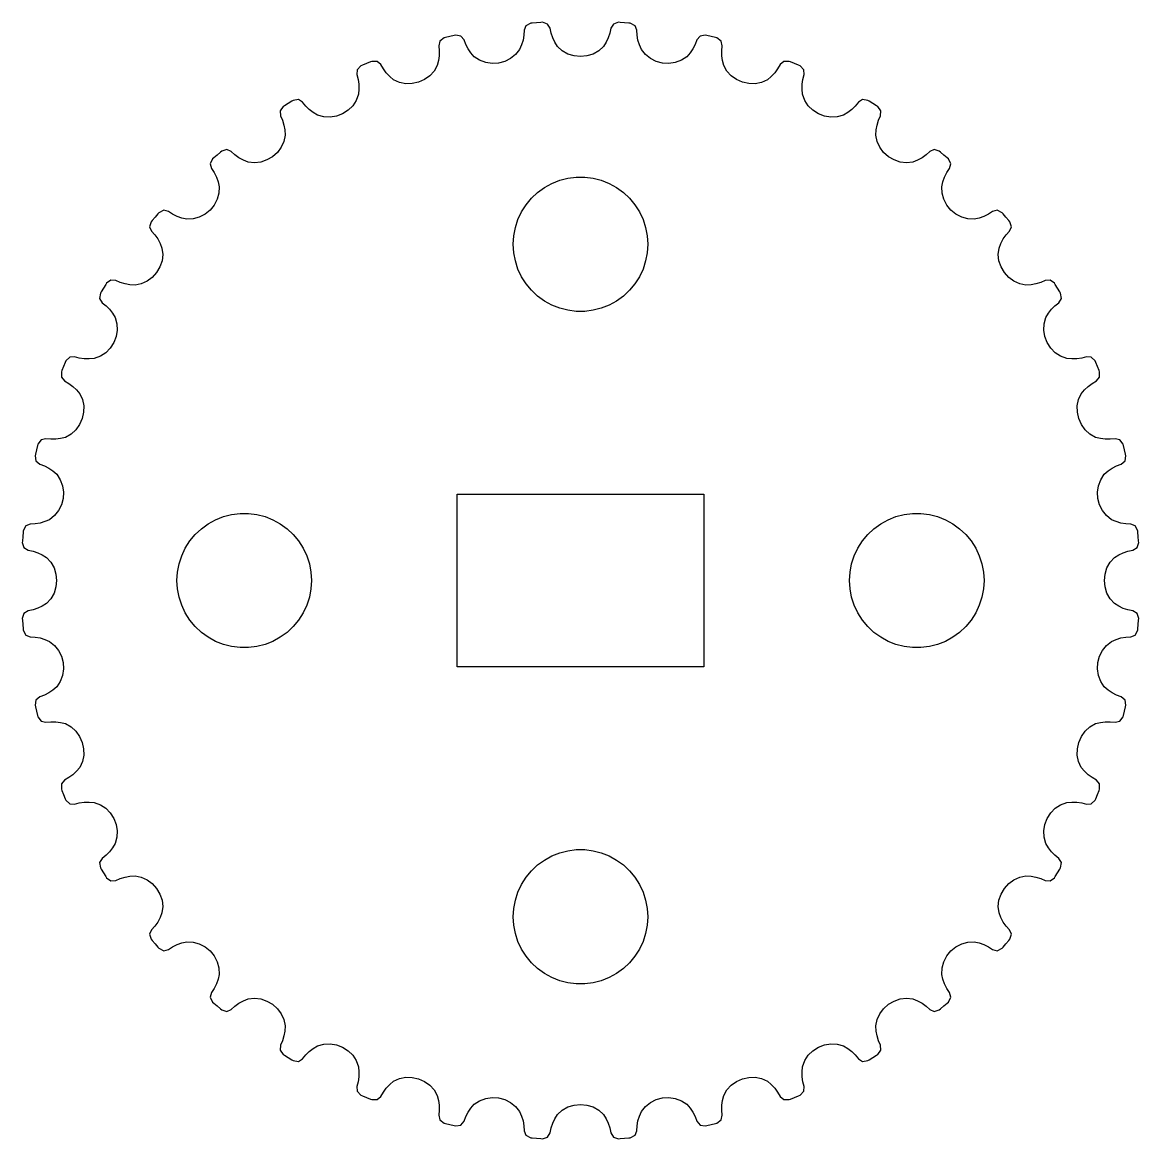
# Model space of a CAD drawing. Header units: metres. Extents: x -12 to 12, y 98 to 232.
# Drawn here: x -12.45 to 12.45, y 97.55 to 122.45 of the extents above; entities that cross this region are included whole.
import ezdxf

# ---------------------------------------------------------------- set-up
doc = ezdxf.new("R2010")
doc.units = ezdxf.units.M

msp = doc.modelspace()

# ---------------------------------------------------------------- linework, layer by layer
for p, q in [((-1.25708, 122.274), (-1.26227, 122.163)), ((-1.21602, 122.375), (-1.25708, 122.274)), ((-1.11101, 122.429), (-1.21602, 122.375)), ((-1.07671, 122.432), (-1.11101, 122.429)), ((-0.979034, 122.44), (-1.07671, 122.432)), ((-0.881302, 122.447), (-0.979034, 122.44)), ((-0.846939, 122.45), (-0.881302, 122.447)), ((-0.734589, 122.412), (-0.846939, 122.45)), ((-0.678375, 122.319), (-0.734589, 122.412)), ((-0.655991, 122.211), (-0.678375, 122.319)), ((0.678375, 122.319), (0.656052, 122.211)), ((0.734741, 122.412), (0.678375, 122.319)), ((0.846939, 122.45), (0.734741, 122.412)), ((0.881302, 122.447), (0.846939, 122.45)), ((0.979034, 122.44), (0.881302, 122.447)), ((1.07671, 122.432), (0.979034, 122.44)), ((1.11101, 122.429), (1.07671, 122.432)), ((1.21616, 122.374), (1.11101, 122.429)), ((1.25708, 122.274), (1.21616, 122.374)), ((1.26231, 122.163), (1.25708, 122.274)), ((-3.13686, 122.032), (-3.16162, 121.926)), ((-3.04161, 122.102), (-3.13686, 122.032)), ((-3.00822, 122.11), (-3.04161, 122.102)), ((-2.91301, 122.134), (-3.00822, 122.11)), ((-2.81763, 122.156), (-2.91301, 122.134)), ((-2.78404, 122.164), (-2.81763, 122.156)), ((-2.66728, 122.145), (-2.78404, 122.164)), ((-2.59717, 122.061), (-2.66728, 122.145)), ((-2.55817, 121.958), (-2.59717, 122.061)), ((-1.28096, 122.055), (-1.31281, 121.948)), ((-1.26227, 122.163), (-1.28096, 122.055)), ((-0.620392, 122.107), (-0.655991, 122.211)), ((-0.572189, 122.006), (-0.620392, 122.107)), ((0.620544, 122.107), (0.572357, 122.006)), ((0.656052, 122.211), (0.620544, 122.107)), ((1.28111, 122.055), (1.26231, 122.163)), ((1.31297, 121.948), (1.28111, 122.055)), ((2.59717, 122.061), (2.55823, 121.958)), ((2.66742, 122.145), (2.59717, 122.061)), ((2.78404, 122.164), (2.66742, 122.145)), ((2.81763, 122.156), (2.78404, 122.164)), ((2.91301, 122.134), (2.81763, 122.156)), ((3.00822, 122.11), (2.91301, 122.134)), ((3.04161, 122.102), (3.00822, 122.11)), ((3.13699, 122.032), (3.04161, 122.102)), ((3.16162, 121.926), (3.13699, 122.032)), ((-3.16162, 121.926), (-3.14952, 121.816)), ((-3.14952, 121.816), (-3.15094, 121.706)), ((-2.50664, 121.86), (-2.55817, 121.958)), ((-2.44327, 121.769), (-2.50664, 121.86)), ((-2.3688, 121.683), (-2.44327, 121.769)), ((-1.35741, 121.843), (-1.44673, 121.731)), ((-1.31281, 121.948), (-1.35741, 121.843)), ((-0.511993, 121.91), (-0.572189, 122.006)), ((-0.406158, 121.813), (-0.511993, 121.91)), ((-0.281647, 121.742), (-0.406158, 121.813)), ((0.406158, 121.813), (0.281647, 121.742)), ((0.511993, 121.91), (0.406158, 121.813)), ((0.572357, 122.006), (0.511993, 121.91)), ((1.35741, 121.843), (1.31297, 121.948)), ((1.44673, 121.731), (1.35741, 121.843)), ((2.44344, 121.769), (2.3688, 121.683)), ((2.50679, 121.86), (2.44344, 121.769)), ((2.55823, 121.958), (2.50679, 121.86)), ((3.14957, 121.816), (3.16162, 121.926)), ((3.15109, 121.706), (3.14957, 121.816)), ((-4.77527, 121.529), (-4.86566, 121.491)), ((-4.68457, 121.566), (-4.77527, 121.529)), ((-4.6526, 121.578), (-4.68457, 121.566)), ((-4.53429, 121.578), (-4.6526, 121.578)), ((-4.452, 121.507), (-4.53429, 121.578)), ((-3.16565, 121.595), (-3.19341, 121.485)), ((-3.15094, 121.706), (-3.16565, 121.595)), ((-2.24907, 121.604), (-2.3688, 121.683)), ((-2.11508, 121.554), (-2.24907, 121.604)), ((-1.97273, 121.533), (-2.11508, 121.554)), ((-1.82796, 121.541), (-1.97273, 121.533)), ((-1.6877, 121.578), (-1.82796, 121.541)), ((-1.55872, 121.642), (-1.6877, 121.578)), ((-1.44673, 121.731), (-1.55872, 121.642)), ((-0.144287, 121.7), (-0.281647, 121.742)), ((0, 121.685), (-0.144287, 121.7)), ((0.144287, 121.7), (0, 121.685)), ((0.281647, 121.742), (0.144287, 121.7)), ((1.55872, 121.642), (1.44673, 121.731)), ((1.6877, 121.578), (1.55872, 121.642)), ((1.82796, 121.541), (1.6877, 121.578)), ((1.97273, 121.533), (1.82796, 121.541)), ((2.11508, 121.554), (1.97273, 121.533)), ((2.24907, 121.604), (2.11508, 121.554)), ((2.3688, 121.683), (2.24907, 121.604)), ((3.16582, 121.595), (3.15109, 121.706)), ((3.19341, 121.485), (3.16582, 121.595)), ((4.53441, 121.578), (4.452, 121.507)), ((4.6526, 121.578), (4.53441, 121.578)), ((4.68457, 121.566), (4.6526, 121.578)), ((4.77527, 121.529), (4.68457, 121.566)), ((4.86566, 121.491), (4.77527, 121.529)), ((-4.98044, 121.393), (-4.9883, 121.284)), ((-4.9883, 121.284), (-4.95921, 121.178)), ((-4.89732, 121.477), (-4.98044, 121.393)), ((-4.86566, 121.491), (-4.89732, 121.477)), ((-4.39735, 121.411), (-4.452, 121.507)), ((-4.33116, 121.322), (-4.39735, 121.411)), ((-4.2542, 121.241), (-4.33116, 121.322)), ((-3.26402, 121.36), (-3.3607, 121.255)), ((-3.19341, 121.485), (-3.26402, 121.36)), ((3.26402, 121.36), (3.19341, 121.485)), ((3.3607, 121.255), (3.26402, 121.36)), ((4.3313, 121.322), (4.25436, 121.241)), ((4.3974, 121.411), (4.3313, 121.322)), ((4.452, 121.507), (4.3974, 121.411)), ((4.89732, 121.477), (4.86566, 121.491)), ((4.98058, 121.393), (4.89732, 121.477)), ((4.95926, 121.178), (4.9883, 121.284)), ((4.9883, 121.284), (4.98058, 121.393)), ((-4.95921, 121.178), (-4.94334, 121.069)), ((-4.94334, 121.069), (-4.94055, 120.957)), ((-4.16728, 121.169), (-4.2542, 121.241)), ((-4.03661, 121.109), (-4.16728, 121.169)), ((-3.89644, 121.081), (-4.03661, 121.109)), ((-3.75259, 121.082), (-3.89644, 121.081)), ((-3.6109, 121.113), (-3.75259, 121.082)), ((-3.47813, 121.172), (-3.6109, 121.113)), ((-3.3607, 121.255), (-3.47813, 121.172)), ((3.47813, 121.172), (3.3607, 121.255)), ((3.6109, 121.113), (3.47813, 121.172)), ((3.75259, 121.082), (3.6109, 121.113)), ((3.89644, 121.081), (3.75259, 121.082)), ((4.03661, 121.109), (3.89644, 121.081)), ((4.16728, 121.169), (4.03661, 121.109)), ((4.25436, 121.241), (4.16728, 121.169)), ((4.9407, 120.957), (4.94348, 121.069)), ((4.94348, 121.069), (4.95926, 121.178)), ((-4.95076, 120.844), (-5.00095, 120.71)), ((-4.94055, 120.957), (-4.95076, 120.844)), ((4.95076, 120.844), (4.9407, 120.957)), ((5.00095, 120.71), (4.95076, 120.844)), ((-6.63245, 120.57), (-6.7014, 120.474)), ((-6.6033, 120.588), (-6.63245, 120.57)), ((-6.51994, 120.64), (-6.6033, 120.588)), ((-6.43617, 120.69), (-6.51994, 120.64)), ((-6.4066, 120.708), (-6.43617, 120.69)), ((-6.28964, 120.726), (-6.4066, 120.708)), ((-6.19719, 120.668), (-6.28964, 120.726)), ((-6.12827, 120.582), (-6.19719, 120.668)), ((-6.04903, 120.505), (-6.12827, 120.582)), ((-5.07996, 120.59), (-5.18292, 120.49)), ((-5.00095, 120.71), (-5.07996, 120.59)), ((5.07996, 120.59), (5.00095, 120.71)), ((5.18292, 120.49), (5.07996, 120.59)), ((6.12831, 120.582), (6.04916, 120.505)), ((6.19719, 120.668), (6.12831, 120.582)), ((6.28976, 120.726), (6.19719, 120.668)), ((6.4066, 120.708), (6.28976, 120.726)), ((6.43617, 120.69), (6.4066, 120.708)), ((6.51994, 120.64), (6.43617, 120.69)), ((6.6033, 120.588), (6.51994, 120.64)), ((6.63245, 120.57), (6.6033, 120.588)), ((6.70151, 120.474), (6.63245, 120.57)), ((-6.7014, 120.474), (-6.69214, 120.365)), ((-6.69214, 120.365), (-6.64679, 120.265)), ((-6.64679, 120.265), (-6.61401, 120.159)), ((-5.96037, 120.438), (-6.04903, 120.505)), ((-5.86316, 120.379), (-5.96037, 120.438)), ((-5.72475, 120.341), (-5.86316, 120.379)), ((-5.58186, 120.335), (-5.72475, 120.341)), ((-5.44006, 120.359), (-5.58186, 120.335)), ((-5.30495, 120.412), (-5.44006, 120.359)), ((-5.18292, 120.49), (-5.30495, 120.412)), ((5.30495, 120.412), (5.18292, 120.49)), ((5.44006, 120.359), (5.30495, 120.412)), ((5.58186, 120.335), (5.44006, 120.359)), ((5.72475, 120.341), (5.58186, 120.335)), ((5.86316, 120.379), (5.72475, 120.341)), ((5.96053, 120.437), (5.86316, 120.379)), ((6.04916, 120.505), (5.96053, 120.437)), ((6.61414, 120.159), (6.64684, 120.265)), ((6.64684, 120.265), (6.69214, 120.365)), ((6.69214, 120.365), (6.70151, 120.474)), ((-6.61401, 120.159), (-6.59381, 120.049)), ((-6.59381, 120.049), (-6.58621, 119.936)), ((6.58621, 119.936), (6.59395, 120.049)), ((6.59395, 120.049), (6.61414, 120.159)), ((-6.61473, 119.795), (-6.6741, 119.665)), ((-6.58621, 119.936), (-6.61473, 119.795)), ((6.61473, 119.795), (6.58621, 119.936)), ((6.6741, 119.665), (6.61473, 119.795)), ((-8.02928, 119.552), (-8.10406, 119.489)), ((-8.00284, 119.574), (-8.02928, 119.552)), ((-7.89012, 119.61), (-8.00284, 119.574)), ((-7.78981, 119.568), (-7.89012, 119.61)), ((-7.70827, 119.493), (-7.78981, 119.568)), ((-6.7601, 119.55), (-6.86835, 119.453)), ((-6.6741, 119.665), (-6.7601, 119.55)), ((6.7601, 119.55), (6.6741, 119.665)), ((6.86835, 119.453), (6.7601, 119.55)), ((7.78981, 119.568), (7.70831, 119.493)), ((7.89024, 119.61), (7.78981, 119.568)), ((8.00284, 119.574), (7.89024, 119.61)), ((8.02928, 119.552), (8.00284, 119.574)), ((8.10406, 119.489), (8.02928, 119.552)), ((-8.20425, 119.402), (-8.25734, 119.296)), ((-8.25734, 119.296), (-8.23122, 119.191)), ((-8.17833, 119.425), (-8.20425, 119.402)), ((-8.10406, 119.489), (-8.17833, 119.425)), ((-7.61795, 119.43), (-7.70827, 119.493)), ((-7.51978, 119.377), (-7.61795, 119.43)), ((-7.41466, 119.334), (-7.51978, 119.377)), ((-7.27193, 119.318), (-7.41466, 119.334)), ((-7.12982, 119.334), (-7.27193, 119.318)), ((-6.99358, 119.38), (-7.12982, 119.334)), ((-6.86835, 119.453), (-6.99358, 119.38)), ((6.99358, 119.38), (6.86835, 119.453)), ((7.12982, 119.334), (6.99358, 119.38)), ((7.27193, 119.318), (7.12982, 119.334)), ((7.41466, 119.334), (7.27193, 119.318)), ((7.51991, 119.377), (7.41466, 119.334)), ((7.61809, 119.43), (7.51991, 119.377)), ((7.70831, 119.493), (7.61809, 119.43)), ((8.17833, 119.425), (8.10406, 119.489)), ((8.20425, 119.402), (8.17833, 119.425)), ((8.25745, 119.296), (8.20425, 119.402)), ((8.23122, 119.191), (8.25745, 119.296)), ((-8.23122, 119.191), (-8.17072, 119.099)), ((-8.17072, 119.099), (-8.12183, 118.999)), ((8.12193, 118.999), (8.17075, 119.098)), ((8.17075, 119.098), (8.23122, 119.191)), ((-8.12183, 118.999), (-8.08469, 118.894)), ((-8.08469, 118.894), (-8.05949, 118.784)), ((-8.05949, 118.784), (-8.06563, 118.64)), ((-0.803726, 118.766), (-0.638657, 118.857)), ((-0.638657, 118.857), (-0.463516, 118.927)), ((-0.463516, 118.927), (-0.281067, 118.973)), ((-0.281067, 118.973), (-0.094177, 118.997)), ((-0.094177, 118.997), (0.094177, 118.997)), ((0.094177, 118.997), (0.281067, 118.973)), ((0.281067, 118.973), (0.463516, 118.927)), ((0.463516, 118.927), (0.638657, 118.857)), ((0.638657, 118.857), (0.803726, 118.766)), ((8.05949, 118.784), (8.08481, 118.894)), ((8.06563, 118.64), (8.05949, 118.784)), ((8.08481, 118.894), (8.12193, 118.999)), ((-8.06563, 118.64), (-8.10393, 118.502)), ((-1.21352, 118.382), (-1.09344, 118.527)), ((-1.09344, 118.527), (-0.956131, 118.656)), ((-0.956131, 118.656), (-0.803726, 118.766)), ((0.803726, 118.766), (0.956131, 118.656)), ((0.956131, 118.656), (1.09344, 118.527)), ((1.09344, 118.527), (1.21352, 118.382)), ((8.10393, 118.502), (8.06563, 118.64)), ((-8.17082, 118.375), (-8.26263, 118.263)), ((-8.10393, 118.502), (-8.17082, 118.375)), ((-1.31445, 118.223), (-1.21352, 118.382)), ((1.21352, 118.382), (1.31445, 118.223)), ((8.17082, 118.375), (8.10393, 118.502)), ((8.26263, 118.263), (8.17082, 118.375)), ((-9.552, 118.029), (-9.57405, 118.003)), ((-9.48863, 118.104), (-9.552, 118.029)), ((-9.4247, 118.178), (-9.48863, 118.104)), ((-9.40202, 118.204), (-9.4247, 118.178)), ((-9.29633, 118.257), (-9.40202, 118.204)), ((-9.1906, 118.231), (-9.29633, 118.257)), ((-9.09848, 118.171), (-9.1906, 118.231)), ((-8.9993, 118.122), (-9.09848, 118.171)), ((-8.89401, 118.085), (-8.9993, 118.122)), ((-8.78358, 118.059), (-8.89401, 118.085)), ((-8.64003, 118.066), (-8.78358, 118.059)), ((-8.50224, 118.104), (-8.64003, 118.066)), ((-8.37488, 118.171), (-8.50224, 118.104)), ((-8.26263, 118.263), (-8.37488, 118.171)), ((-1.45287, 117.873), (-1.39465, 118.052)), ((-1.39465, 118.052), (-1.31445, 118.223)), ((1.31445, 118.223), (1.39465, 118.052)), ((1.39465, 118.052), (1.45287, 117.873)), ((8.37488, 118.171), (8.26263, 118.263)), ((8.50224, 118.104), (8.37488, 118.171)), ((8.64003, 118.066), (8.50224, 118.104)), ((8.78358, 118.059), (8.64003, 118.066)), ((8.89413, 118.085), (8.78358, 118.059)), ((8.99942, 118.122), (8.89413, 118.085)), ((9.09851, 118.171), (8.99942, 118.122)), ((9.1906, 118.231), (9.09851, 118.171)), ((9.29643, 118.257), (9.1906, 118.231)), ((9.40202, 118.204), (9.29643, 118.257)), ((9.4247, 118.178), (9.40202, 118.204)), ((9.48863, 118.104), (9.4247, 118.178)), ((9.552, 118.029), (9.48863, 118.104)), ((9.57405, 118.003), (9.552, 118.029)), ((-9.57405, 118.003), (-9.60997, 117.89)), ((-9.60997, 117.89), (-9.5676, 117.79)), ((-9.5676, 117.79), (-9.49344, 117.708)), ((-1.48816, 117.688), (-1.45287, 117.873)), ((1.45287, 117.873), (1.48816, 117.688)), ((9.49347, 117.708), (9.5676, 117.79)), ((9.5676, 117.79), (9.61005, 117.89)), ((9.61005, 117.89), (9.57405, 118.003)), ((-9.49344, 117.708), (-9.42964, 117.618)), ((-9.42964, 117.618), (-9.37651, 117.52)), ((-1.5, 117.5), (-1.48816, 117.688)), ((1.48816, 117.688), (1.5, 117.5)), ((9.37662, 117.52), (9.42973, 117.618)), ((9.42973, 117.618), (9.49347, 117.708)), ((-9.37651, 117.52), (-9.33434, 117.415)), ((-9.33434, 117.415), (-9.31793, 117.272)), ((-1.48816, 117.312), (-1.5, 117.5)), ((-1.45287, 117.127), (-1.48816, 117.312)), ((1.48816, 117.312), (1.45287, 117.127)), ((1.5, 117.5), (1.48816, 117.312)), ((9.31793, 117.272), (9.33434, 117.415)), ((9.33434, 117.415), (9.37662, 117.52)), ((-9.3342, 117.13), (-9.38034, 116.994)), ((-9.31793, 117.272), (-9.3342, 117.13)), ((-1.39465, 116.948), (-1.45287, 117.127)), ((1.45287, 117.127), (1.39465, 116.948)), ((9.3342, 117.13), (9.31793, 117.272)), ((9.38034, 116.994), (9.3342, 117.13)), ((-9.45348, 116.868), (-9.54997, 116.76)), ((-9.38034, 116.994), (-9.45348, 116.868)), ((-1.31445, 116.777), (-1.39465, 116.948)), ((1.39465, 116.948), (1.31445, 116.777)), ((9.45348, 116.868), (9.38034, 116.994)), ((9.54997, 116.76), (9.45348, 116.868)), ((-10.588, 116.603), (-10.6396, 116.52)), ((-10.5697, 116.632), (-10.588, 116.603)), ((-10.4736, 116.702), (-10.5697, 116.632)), ((-10.3651, 116.692), (-10.4736, 116.702)), ((-10.2646, 116.647), (-10.3651, 116.692)), ((-10.1591, 116.614), (-10.2646, 116.647)), ((-10.0493, 116.594), (-10.1591, 116.614)), ((-9.93622, 116.586), (-10.0493, 116.594)), ((-9.79541, 116.615), (-9.93622, 116.586)), ((-9.6653, 116.674), (-9.79541, 116.615)), ((-9.54997, 116.76), (-9.6653, 116.674)), ((-1.21352, 116.618), (-1.31445, 116.777)), ((-1.09344, 116.473), (-1.21352, 116.618)), ((1.21352, 116.618), (1.09344, 116.473)), ((1.31445, 116.777), (1.21352, 116.618)), ((9.6653, 116.674), (9.54997, 116.76)), ((9.79541, 116.615), (9.6653, 116.674)), ((9.93622, 116.586), (9.79541, 116.615)), ((10.0494, 116.594), (9.93622, 116.586)), ((10.1591, 116.614), (10.0494, 116.594)), ((10.2647, 116.647), (10.1591, 116.614)), ((10.3651, 116.692), (10.2647, 116.647)), ((10.4737, 116.701), (10.3651, 116.692)), ((10.5697, 116.632), (10.4737, 116.701)), ((10.588, 116.603), (10.5697, 116.632)), ((10.6396, 116.52), (10.588, 116.603)), ((-10.7081, 116.407), (-10.726, 116.29)), ((-10.726, 116.29), (-10.6684, 116.197)), ((-10.6904, 116.436), (-10.7081, 116.407)), ((-10.6396, 116.52), (-10.6904, 116.436)), ((-0.956131, 116.344), (-1.09344, 116.473)), ((-0.803726, 116.234), (-0.956131, 116.344)), ((0.956131, 116.344), (0.803726, 116.234)), ((1.09344, 116.473), (0.956131, 116.344)), ((10.6904, 116.436), (10.6396, 116.52)), ((10.6684, 116.197), (10.726, 116.29)), ((10.7081, 116.407), (10.6904, 116.436)), ((10.726, 116.29), (10.7081, 116.407)), ((-10.6684, 116.197), (-10.5824, 116.128)), ((-10.5824, 116.128), (-10.5053, 116.049)), ((-10.5053, 116.049), (-10.4374, 115.961)), ((-0.638657, 116.143), (-0.803726, 116.234)), ((-0.463516, 116.073), (-0.638657, 116.143)), ((-0.281067, 116.027), (-0.463516, 116.073)), ((0.463516, 116.073), (0.281067, 116.027)), ((0.638657, 116.143), (0.463516, 116.073)), ((0.803726, 116.234), (0.638657, 116.143)), ((10.4375, 115.96), (10.5054, 116.049)), ((10.5054, 116.049), (10.5824, 116.128)), ((10.5824, 116.128), (10.6684, 116.197)), ((-10.4374, 115.961), (-10.3793, 115.863)), ((-10.3793, 115.863), (-10.3408, 115.725)), ((-0.094177, 116.003), (-0.281067, 116.027)), ((0.094177, 116.003), (-0.094177, 116.003)), ((0.281067, 116.027), (0.094177, 116.003)), ((10.3408, 115.725), (10.3793, 115.863)), ((10.3793, 115.863), (10.4375, 115.96)), ((-10.3346, 115.582), (-10.3589, 115.44)), ((-10.3408, 115.725), (-10.3346, 115.582)), ((10.3346, 115.582), (10.3408, 115.725)), ((10.3589, 115.44), (10.3346, 115.582)), ((-10.4115, 115.305), (-10.4899, 115.183)), ((-10.3589, 115.44), (-10.4115, 115.305)), ((10.4115, 115.305), (10.3589, 115.44)), ((10.4899, 115.183), (10.4115, 115.305)), ((-10.5904, 115.08), (-10.7096, 115.001)), ((-10.4899, 115.183), (-10.5904, 115.08)), ((10.5904, 115.08), (10.4899, 115.183)), ((10.7096, 115.001), (10.5904, 115.08)), ((-11.4907, 114.866), (-11.5285, 114.775)), ((-11.4771, 114.897), (-11.4907, 114.866)), ((-11.393, 114.981), (-11.4771, 114.897)), ((-11.2844, 114.988), (-11.393, 114.981)), ((-11.1781, 114.959), (-11.2844, 114.988)), ((-11.0687, 114.943), (-11.1781, 114.959)), ((-10.9571, 114.941), (-11.0687, 114.943)), ((-10.8442, 114.951), (-10.9571, 114.941)), ((-10.7096, 115.001), (-10.8442, 114.951)), ((10.8442, 114.951), (10.7096, 115.001)), ((10.9571, 114.941), (10.8442, 114.951)), ((11.0687, 114.943), (10.9571, 114.941)), ((11.1781, 114.959), (11.0687, 114.943)), ((11.2844, 114.988), (11.1781, 114.959)), ((11.3931, 114.98), (11.2844, 114.988)), ((11.4771, 114.897), (11.3931, 114.98)), ((11.4907, 114.866), (11.4771, 114.897)), ((11.5285, 114.775), (11.4907, 114.866)), ((-11.5657, 114.685), (-11.5785, 114.653)), ((-11.5785, 114.653), (-11.5778, 114.534)), ((-11.5285, 114.775), (-11.5657, 114.685)), ((11.5657, 114.685), (11.5285, 114.775)), ((11.5785, 114.653), (11.5657, 114.685)), ((11.5779, 114.534), (11.5785, 114.653)), ((-11.5778, 114.534), (-11.5065, 114.452)), ((-11.5065, 114.452), (-11.4108, 114.397)), ((-11.4108, 114.397), (-11.3223, 114.331)), ((-11.3223, 114.331), (-11.2414, 114.254)), ((11.2414, 114.254), (11.3223, 114.331)), ((11.3223, 114.331), (11.4108, 114.397)), ((11.4108, 114.397), (11.5065, 114.452)), ((11.5065, 114.452), (11.5779, 114.534)), ((-11.2414, 114.254), (-11.1687, 114.167)), ((-11.1687, 114.167), (-11.109, 114.037)), ((11.109, 114.037), (11.1687, 114.167)), ((11.1687, 114.167), (11.2414, 114.254)), ((-11.109, 114.037), (-11.0806, 113.896)), ((-11.0806, 113.896), (-11.0824, 113.753)), ((11.0806, 113.896), (11.109, 114.037)), ((11.0824, 113.753), (11.0806, 113.896)), ((-11.1132, 113.611), (-11.1716, 113.478)), ((-11.0824, 113.753), (-11.1132, 113.611)), ((11.1132, 113.611), (11.0824, 113.753)), ((11.1716, 113.478), (11.1132, 113.611)), ((-11.2547, 113.361), (-11.36, 113.264)), ((-11.1716, 113.478), (-11.2547, 113.361)), ((11.2547, 113.361), (11.1716, 113.478)), ((11.36, 113.264), (11.2547, 113.361)), ((-12.0319, 113.137), (-12.1019, 113.042)), ((-11.9258, 113.162), (-12.0319, 113.137)), ((-11.8163, 113.15), (-11.9258, 113.162)), ((-11.7057, 113.151), (-11.8163, 113.15)), ((-11.5951, 113.166), (-11.7057, 113.151)), ((-11.4852, 113.193), (-11.5951, 113.166)), ((-11.36, 113.264), (-11.4852, 113.193)), ((11.4852, 113.193), (11.36, 113.264)), ((11.5951, 113.166), (11.4852, 113.193)), ((11.7058, 113.151), (11.5951, 113.166)), ((11.8163, 113.15), (11.7058, 113.151)), ((11.9258, 113.162), (11.8163, 113.15)), ((12.0319, 113.137), (11.9258, 113.162)), ((12.1019, 113.042), (12.0319, 113.137)), ((-12.1561, 112.818), (-12.1638, 112.784)), ((-12.1336, 112.913), (-12.1561, 112.818)), ((-12.1104, 113.008), (-12.1336, 112.913)), ((-12.1019, 113.042), (-12.1104, 113.008)), ((12.1104, 113.008), (12.1019, 113.042)), ((12.1336, 112.913), (12.1104, 113.008)), ((12.1561, 112.818), (12.1336, 112.913)), ((12.1638, 112.784), (12.1561, 112.818)), ((-12.1638, 112.784), (-12.1446, 112.667)), ((-12.1446, 112.667), (-12.0613, 112.597)), ((-12.0613, 112.597), (-11.9582, 112.558)), ((-11.9582, 112.558), (-11.8604, 112.507)), ((11.8604, 112.507), (11.9582, 112.558)), ((11.9582, 112.558), (12.0613, 112.597)), ((12.0613, 112.597), (12.1447, 112.667)), ((12.1447, 112.667), (12.1638, 112.784)), ((-11.8604, 112.507), (-11.7685, 112.443)), ((-11.7685, 112.443), (-11.6831, 112.369)), ((-11.6831, 112.369), (-11.6037, 112.249)), ((11.6037, 112.249), (11.6831, 112.369)), ((11.6831, 112.369), (11.7685, 112.443)), ((11.7685, 112.443), (11.8604, 112.507)), ((-11.6037, 112.249), (-11.5537, 112.115)), ((-11.5537, 112.115), (-11.533, 111.973)), ((11.533, 111.973), (11.5537, 112.115)), ((11.5537, 112.115), (11.6037, 112.249)), ((-11.5413, 111.828), (-11.5781, 111.688)), ((-11.533, 111.973), (-11.5413, 111.828)), ((-2.75, 108.075), (-2.75, 111.925)), ((-2.75, 111.925), (2.75, 111.925)), ((2.75, 111.925), (2.75, 108.075)), ((11.5413, 111.828), (11.533, 111.973)), ((11.5781, 111.688), (11.5413, 111.828)), ((-11.6418, 111.559), (-11.7308, 111.447)), ((-11.5781, 111.688), (-11.6418, 111.559)), ((11.6418, 111.559), (11.5781, 111.688)), ((11.7308, 111.447), (11.6418, 111.559)), ((-11.9476, 111.313), (-12.0546, 111.281)), ((-11.8433, 111.357), (-11.9476, 111.313)), ((-11.7308, 111.447), (-11.8433, 111.357)), ((-8.30373, 111.266), (-8.13866, 111.357)), ((-8.13866, 111.357), (-7.96352, 111.427)), ((-7.96352, 111.427), (-7.78107, 111.473)), ((-7.78107, 111.473), (-7.59418, 111.497)), ((-7.59418, 111.497), (-7.40581, 111.497)), ((-7.40581, 111.497), (-7.21892, 111.473)), ((-7.21892, 111.473), (-7.03647, 111.427)), ((-7.03647, 111.427), (-6.86133, 111.357)), ((-6.86133, 111.357), (-6.69626, 111.266)), ((6.69626, 111.266), (6.86133, 111.357)), ((6.86133, 111.357), (7.03647, 111.427)), ((7.03647, 111.427), (7.21892, 111.473)), ((7.21892, 111.473), (7.40581, 111.497)), ((7.40581, 111.497), (7.59418, 111.497)), ((7.59418, 111.497), (7.78107, 111.473)), ((7.78107, 111.473), (7.96352, 111.427)), ((7.96352, 111.427), (8.13866, 111.357)), ((8.13866, 111.357), (8.30373, 111.266)), ((11.8433, 111.357), (11.7308, 111.447)), ((11.9476, 111.313), (11.8433, 111.357)), ((12.0546, 111.281), (11.9476, 111.313)), ((-12.4319, 111.077), (-12.4399, 110.979)), ((-12.4287, 111.111), (-12.4319, 111.077)), ((-12.3745, 111.216), (-12.4287, 111.111)), ((-12.2735, 111.257), (-12.3745, 111.216)), ((-12.1635, 111.262), (-12.2735, 111.257)), ((-12.0546, 111.281), (-12.1635, 111.262)), ((-8.59344, 111.027), (-8.45613, 111.156)), ((-8.45613, 111.156), (-8.30373, 111.266)), ((-6.69626, 111.266), (-6.54385, 111.156)), ((-6.54385, 111.156), (-6.40654, 111.027)), ((6.40654, 111.027), (6.54385, 111.156)), ((6.54385, 111.156), (6.69626, 111.266)), ((8.30373, 111.266), (8.45613, 111.156)), ((8.45613, 111.156), (8.59344, 111.027)), ((12.1635, 111.262), (12.0546, 111.281)), ((12.2735, 111.257), (12.1635, 111.262)), ((12.3745, 111.216), (12.2735, 111.257)), ((12.4287, 111.111), (12.3745, 111.216)), ((12.4319, 111.077), (12.4287, 111.111)), ((12.4399, 110.979), (12.4319, 111.077)), ((-12.4472, 110.881), (-12.4495, 110.847)), ((-12.4495, 110.847), (-12.4124, 110.735)), ((-12.4399, 110.979), (-12.4472, 110.881)), ((-8.81445, 110.723), (-8.71352, 110.882)), ((-8.71352, 110.882), (-8.59344, 111.027)), ((-6.40654, 111.027), (-6.28647, 110.882)), ((-6.28647, 110.882), (-6.18553, 110.723)), ((6.18553, 110.723), (6.28647, 110.882)), ((6.28647, 110.882), (6.40654, 111.027)), ((8.59344, 111.027), (8.71352, 110.882)), ((8.71352, 110.882), (8.81445, 110.723)), ((12.4124, 110.735), (12.4495, 110.847)), ((12.4472, 110.881), (12.4399, 110.979)), ((12.4495, 110.847), (12.4472, 110.881)), ((-12.4124, 110.735), (-12.3191, 110.678)), ((-12.3191, 110.678), (-12.2112, 110.656)), ((-12.2112, 110.656), (-12.1066, 110.621)), ((-12.1066, 110.621), (-12.0059, 110.572)), ((-12.0059, 110.572), (-11.9099, 110.512)), ((-8.89465, 110.552), (-8.81445, 110.723)), ((-6.18553, 110.723), (-6.10533, 110.552)), ((6.10533, 110.552), (6.18553, 110.723)), ((8.81445, 110.723), (8.89465, 110.552)), ((11.9099, 110.512), (12.0059, 110.572)), ((12.0059, 110.572), (12.1066, 110.62)), ((12.1066, 110.62), (12.2112, 110.656)), ((12.2112, 110.656), (12.3191, 110.678)), ((12.3191, 110.678), (12.4124, 110.735)), ((-11.9099, 110.512), (-11.8127, 110.406)), ((-11.8127, 110.406), (-11.7423, 110.282)), ((-8.98816, 110.188), (-8.95287, 110.373)), ((-8.95287, 110.373), (-8.89465, 110.552)), ((-6.10533, 110.552), (-6.04712, 110.373)), ((-6.04712, 110.373), (-6.01183, 110.188)), ((6.01183, 110.188), (6.04712, 110.373)), ((6.04712, 110.373), (6.10533, 110.552)), ((8.89465, 110.552), (8.95287, 110.373)), ((8.95287, 110.373), (8.98816, 110.188)), ((11.7423, 110.282), (11.8127, 110.406)), ((11.8127, 110.406), (11.9099, 110.512)), ((-11.7423, 110.282), (-11.6996, 110.144)), ((-11.6996, 110.144), (-11.6852, 110)), ((-9, 110), (-8.98816, 110.188)), ((-6.01183, 110.188), (-6, 110)), ((6, 110), (6.01183, 110.188)), ((8.98816, 110.188), (9, 110)), ((11.6852, 110), (11.6996, 110.144)), ((11.6996, 110.144), (11.7423, 110.282)), ((-11.6996, 109.856), (-11.7423, 109.718)), ((-11.6852, 110), (-11.6996, 109.856)), ((-8.98816, 109.812), (-9, 110)), ((-8.95287, 109.627), (-8.98816, 109.812)), ((-6.01183, 109.812), (-6.04712, 109.627)), ((-6, 110), (-6.01183, 109.812)), ((6.01183, 109.812), (6, 110)), ((6.04712, 109.627), (6.01183, 109.812)), ((8.98816, 109.812), (8.95287, 109.627)), ((9, 110), (8.98816, 109.812)), ((11.6996, 109.856), (11.6852, 110)), ((11.7423, 109.718), (11.6996, 109.856)), ((-11.8127, 109.594), (-11.9099, 109.488)), ((-11.7423, 109.718), (-11.8127, 109.594)), ((-8.89465, 109.448), (-8.95287, 109.627)), ((-6.04712, 109.627), (-6.10533, 109.448)), ((6.10533, 109.448), (6.04712, 109.627)), ((8.95287, 109.627), (8.89465, 109.448)), ((11.8127, 109.594), (11.7423, 109.718)), ((11.9099, 109.488), (11.8127, 109.594)), ((-12.3191, 109.322), (-12.4124, 109.265)), ((-12.2112, 109.344), (-12.3191, 109.322)), ((-12.1066, 109.38), (-12.2112, 109.344)), ((-12.0059, 109.428), (-12.1066, 109.38)), ((-11.9099, 109.488), (-12.0059, 109.428)), ((-8.81445, 109.277), (-8.89465, 109.448)), ((-6.10533, 109.448), (-6.18553, 109.277)), ((6.18553, 109.277), (6.10533, 109.448)), ((8.89465, 109.448), (8.81445, 109.277)), ((12.0059, 109.428), (11.9099, 109.488)), ((12.1066, 109.379), (12.0059, 109.428)), ((12.2112, 109.344), (12.1066, 109.379)), ((12.3191, 109.322), (12.2112, 109.344)), ((12.4124, 109.265), (12.3191, 109.322)), ((-12.4124, 109.265), (-12.4495, 109.153)), ((-12.4495, 109.153), (-12.4472, 109.119)), ((-12.4472, 109.119), (-12.4399, 109.021)), ((-8.71352, 109.118), (-8.81445, 109.277)), ((-8.59344, 108.973), (-8.71352, 109.118)), ((-6.28647, 109.118), (-6.40654, 108.973)), ((-6.18553, 109.277), (-6.28647, 109.118)), ((6.28647, 109.118), (6.18553, 109.277)), ((6.40654, 108.973), (6.28647, 109.118)), ((8.71352, 109.118), (8.59344, 108.973)), ((8.81445, 109.277), (8.71352, 109.118)), ((12.4495, 109.153), (12.4124, 109.265)), ((12.4399, 109.021), (12.4472, 109.119)), ((12.4472, 109.119), (12.4495, 109.153)), ((-12.4399, 109.021), (-12.4319, 108.923)), ((-12.4319, 108.923), (-12.4287, 108.889)), ((-12.4287, 108.889), (-12.3745, 108.784)), ((-8.45613, 108.844), (-8.59344, 108.973)), ((-8.30373, 108.734), (-8.45613, 108.844)), ((-6.54385, 108.844), (-6.69626, 108.734)), ((-6.40654, 108.973), (-6.54385, 108.844)), ((6.54385, 108.844), (6.40654, 108.973)), ((6.69626, 108.734), (6.54385, 108.844)), ((8.45613, 108.844), (8.30373, 108.734)), ((8.59344, 108.973), (8.45613, 108.844)), ((12.3745, 108.784), (12.4287, 108.889)), ((12.4287, 108.889), (12.4319, 108.923)), ((12.4319, 108.923), (12.4399, 109.021)), ((-12.3745, 108.784), (-12.2735, 108.743)), ((-12.2735, 108.743), (-12.1635, 108.738)), ((-12.1635, 108.738), (-12.0546, 108.719)), ((-12.0546, 108.719), (-11.9476, 108.687)), ((-11.9476, 108.687), (-11.8433, 108.643)), ((-11.8433, 108.643), (-11.7308, 108.553)), ((-8.13866, 108.643), (-8.30373, 108.734)), ((-7.96352, 108.573), (-8.13866, 108.643)), ((-7.78107, 108.527), (-7.96352, 108.573)), ((-7.03647, 108.573), (-7.21892, 108.527)), ((-6.86133, 108.643), (-7.03647, 108.573)), ((-6.69626, 108.734), (-6.86133, 108.643)), ((6.86133, 108.643), (6.69626, 108.734)), ((7.03647, 108.573), (6.86133, 108.643)), ((7.21892, 108.527), (7.03647, 108.573)), ((7.96352, 108.573), (7.78107, 108.527)), ((8.13866, 108.643), (7.96352, 108.573)), ((8.30373, 108.734), (8.13866, 108.643)), ((11.7308, 108.553), (11.8433, 108.643)), ((11.8433, 108.643), (11.9476, 108.687)), ((11.9476, 108.687), (12.0546, 108.719)), ((12.0546, 108.719), (12.1635, 108.738)), ((12.1635, 108.738), (12.2735, 108.743)), ((12.2735, 108.743), (12.3745, 108.784)), ((-11.7308, 108.553), (-11.6418, 108.441)), ((-11.6418, 108.441), (-11.5781, 108.312)), ((-7.59418, 108.503), (-7.78107, 108.527)), ((-7.40581, 108.503), (-7.59418, 108.503)), ((-7.21892, 108.527), (-7.40581, 108.503)), ((7.40581, 108.503), (7.21892, 108.527)), ((7.59418, 108.503), (7.40581, 108.503)), ((7.78107, 108.527), (7.59418, 108.503)), ((11.5781, 108.312), (11.6418, 108.441)), ((11.6418, 108.441), (11.7308, 108.553)), ((-11.5781, 108.312), (-11.5413, 108.172)), ((-11.5413, 108.172), (-11.533, 108.027)), ((2.75, 108.075), (-2.75, 108.075)), ((11.533, 108.027), (11.5413, 108.172)), ((11.5413, 108.172), (11.5781, 108.312)), ((-11.5537, 107.885), (-11.6037, 107.751)), ((-11.533, 108.027), (-11.5537, 107.885)), ((11.5537, 107.885), (11.533, 108.027)), ((11.6037, 107.751), (11.5537, 107.885)), ((-11.6831, 107.631), (-11.7685, 107.557)), ((-11.6037, 107.751), (-11.6831, 107.631)), ((11.6831, 107.631), (11.6037, 107.751)), ((11.7685, 107.557), (11.6831, 107.631)), ((-12.1447, 107.333), (-12.1638, 107.216)), ((-12.0613, 107.403), (-12.1447, 107.333)), ((-11.9582, 107.442), (-12.0613, 107.403)), ((-11.8604, 107.493), (-11.9582, 107.442)), ((-11.7685, 107.557), (-11.8604, 107.493)), ((11.8604, 107.493), (11.7685, 107.557)), ((11.9582, 107.442), (11.8604, 107.493)), ((12.0613, 107.403), (11.9582, 107.442)), ((12.1446, 107.333), (12.0613, 107.403)), ((12.1638, 107.216), (12.1446, 107.333)), ((-12.1638, 107.216), (-12.1561, 107.182)), ((-12.1561, 107.182), (-12.1336, 107.087)), ((-12.1336, 107.087), (-12.1104, 106.992)), ((12.1104, 106.992), (12.1336, 107.087)), ((12.1336, 107.087), (12.1561, 107.182)), ((12.1561, 107.182), (12.1638, 107.216)), ((-12.1104, 106.992), (-12.1019, 106.958)), ((-12.1019, 106.958), (-12.0319, 106.863)), ((-12.0319, 106.863), (-11.9258, 106.838)), ((-11.9258, 106.838), (-11.8163, 106.85)), ((-11.8163, 106.85), (-11.7058, 106.849)), ((-11.7058, 106.849), (-11.5951, 106.834)), ((-11.5951, 106.834), (-11.4852, 106.807)), ((11.4852, 106.807), (11.5951, 106.834)), ((11.5951, 106.834), (11.7057, 106.849)), ((11.7057, 106.849), (11.8163, 106.85)), ((11.8163, 106.85), (11.9258, 106.838)), ((11.9258, 106.838), (12.0319, 106.863)), ((12.0319, 106.863), (12.1019, 106.958)), ((12.1019, 106.958), (12.1104, 106.992)), ((-11.4852, 106.807), (-11.36, 106.736)), ((-11.36, 106.736), (-11.2547, 106.639)), ((-11.2547, 106.639), (-11.1716, 106.522)), ((11.1716, 106.522), (11.2547, 106.639)), ((11.2547, 106.639), (11.36, 106.736)), ((11.36, 106.736), (11.4852, 106.807)), ((-11.1716, 106.522), (-11.1132, 106.389)), ((-11.1132, 106.389), (-11.0824, 106.247)), ((11.0824, 106.247), (11.1132, 106.389)), ((11.1132, 106.389), (11.1716, 106.522)), ((-11.0806, 106.104), (-11.109, 105.963)), ((-11.0824, 106.247), (-11.0806, 106.104)), ((11.0806, 106.104), (11.0824, 106.247)), ((11.109, 105.963), (11.0806, 106.104)), ((-11.1687, 105.833), (-11.2414, 105.746)), ((-11.109, 105.963), (-11.1687, 105.833)), ((11.1687, 105.833), (11.109, 105.963)), ((11.2414, 105.746), (11.1687, 105.833)), ((-11.4108, 105.603), (-11.5065, 105.548)), ((-11.3223, 105.669), (-11.4108, 105.603)), ((-11.2414, 105.746), (-11.3223, 105.669)), ((11.3223, 105.669), (11.2414, 105.746)), ((11.4108, 105.603), (11.3223, 105.669)), ((11.5065, 105.548), (11.4108, 105.603)), ((-11.5779, 105.466), (-11.5785, 105.347)), ((-11.5785, 105.347), (-11.5657, 105.315)), ((-11.5065, 105.548), (-11.5779, 105.466)), ((11.5778, 105.466), (11.5065, 105.548)), ((11.5657, 105.315), (11.5785, 105.347)), ((11.5785, 105.347), (11.5778, 105.466)), ((-11.5657, 105.315), (-11.5285, 105.225)), ((-11.5285, 105.225), (-11.4907, 105.134)), ((-11.4907, 105.134), (-11.4771, 105.103)), ((-11.4771, 105.103), (-11.3931, 105.02)), ((11.393, 105.019), (11.4771, 105.103)), ((11.4771, 105.103), (11.4907, 105.134)), ((11.4907, 105.134), (11.5285, 105.225)), ((11.5285, 105.225), (11.5657, 105.315)), ((-11.3931, 105.02), (-11.2844, 105.012)), ((-11.2844, 105.012), (-11.1781, 105.041)), ((-11.1781, 105.041), (-11.0687, 105.057)), ((-11.0687, 105.057), (-10.9571, 105.059)), ((-10.9571, 105.059), (-10.8442, 105.049)), ((-10.8442, 105.049), (-10.7096, 104.999)), ((-10.7096, 104.999), (-10.5904, 104.92)), ((-10.5904, 104.92), (-10.4899, 104.817)), ((10.4899, 104.817), (10.5904, 104.92)), ((10.5904, 104.92), (10.7096, 104.999)), ((10.7096, 104.999), (10.8442, 105.049)), ((10.8442, 105.049), (10.9571, 105.059)), ((10.9571, 105.059), (11.0687, 105.057)), ((11.0687, 105.057), (11.1781, 105.041)), ((11.1781, 105.041), (11.2844, 105.012)), ((11.2844, 105.012), (11.393, 105.019)), ((-10.4899, 104.817), (-10.4115, 104.695)), ((-10.4115, 104.695), (-10.3589, 104.56)), ((10.3589, 104.56), (10.4115, 104.695)), ((10.4115, 104.695), (10.4899, 104.817)), ((-10.3589, 104.56), (-10.3346, 104.418)), ((-10.3346, 104.418), (-10.3408, 104.275)), ((10.3346, 104.418), (10.3589, 104.56)), ((10.3408, 104.275), (10.3346, 104.418)), ((-10.3793, 104.137), (-10.4375, 104.04)), ((-10.3408, 104.275), (-10.3793, 104.137)), ((10.3793, 104.137), (10.3408, 104.275)), ((10.4374, 104.039), (10.3793, 104.137)), ((-10.5824, 103.872), (-10.6684, 103.803)), ((-10.5054, 103.951), (-10.5824, 103.872)), ((-10.4375, 104.04), (-10.5054, 103.951)), ((-0.803726, 103.766), (-0.638657, 103.857)), ((-0.638657, 103.857), (-0.463516, 103.927)), ((-0.463516, 103.927), (-0.281067, 103.973)), ((-0.281067, 103.973), (-0.094177, 103.997)), ((-0.094177, 103.997), (0.094177, 103.997)), ((0.094177, 103.997), (0.281067, 103.973)), ((0.281067, 103.973), (0.463516, 103.927)), ((0.463516, 103.927), (0.638657, 103.857)), ((0.638657, 103.857), (0.803726, 103.766)), ((10.5053, 103.951), (10.4374, 104.039)), ((10.5824, 103.872), (10.5053, 103.951)), ((10.6684, 103.803), (10.5824, 103.872)), ((-10.6684, 103.803), (-10.726, 103.71)), ((-10.726, 103.71), (-10.7081, 103.593)), ((-10.7081, 103.593), (-10.6904, 103.564)), ((-1.09344, 103.527), (-0.956131, 103.656)), ((-0.956131, 103.656), (-0.803726, 103.766)), ((0.803726, 103.766), (0.956131, 103.656)), ((0.956131, 103.656), (1.09344, 103.527)), ((10.726, 103.71), (10.6684, 103.803)), ((10.6904, 103.564), (10.7081, 103.593)), ((10.7081, 103.593), (10.726, 103.71)), ((-10.6904, 103.564), (-10.6396, 103.48)), ((-10.6396, 103.48), (-10.588, 103.397)), ((-10.588, 103.397), (-10.5697, 103.368)), ((-10.5697, 103.368), (-10.4737, 103.299)), ((-10.3651, 103.308), (-10.2647, 103.353)), ((-10.2647, 103.353), (-10.1591, 103.386)), ((-10.1591, 103.386), (-10.0494, 103.406)), ((-10.0494, 103.406), (-9.93622, 103.414)), ((-9.93622, 103.414), (-9.79541, 103.385)), ((-9.79541, 103.385), (-9.6653, 103.326)), ((-1.31445, 103.223), (-1.21352, 103.382)), ((-1.21352, 103.382), (-1.09344, 103.527)), ((1.09344, 103.527), (1.21352, 103.382)), ((1.21352, 103.382), (1.31445, 103.223)), ((9.6653, 103.326), (9.79541, 103.385)), ((9.79541, 103.385), (9.93622, 103.414)), ((9.93622, 103.414), (10.0493, 103.406)), ((10.0493, 103.406), (10.1591, 103.386)), ((10.1591, 103.386), (10.2646, 103.353)), ((10.2646, 103.353), (10.3651, 103.308)), ((10.4736, 103.298), (10.5697, 103.368)), ((10.5697, 103.368), (10.588, 103.397)), ((10.588, 103.397), (10.6396, 103.48)), ((10.6396, 103.48), (10.6904, 103.564)), ((-10.4737, 103.299), (-10.3651, 103.308)), ((-9.6653, 103.326), (-9.54997, 103.24)), ((-9.54997, 103.24), (-9.45348, 103.132)), ((-9.45348, 103.132), (-9.38034, 103.006)), ((-1.39465, 103.052), (-1.31445, 103.223)), ((1.31445, 103.223), (1.39465, 103.052)), ((9.38034, 103.006), (9.45348, 103.132)), ((9.45348, 103.132), (9.54997, 103.24)), ((9.54997, 103.24), (9.6653, 103.326)), ((10.3651, 103.308), (10.4736, 103.298)), ((-9.38034, 103.006), (-9.3342, 102.87)), ((-9.3342, 102.87), (-9.31793, 102.728)), ((-1.48816, 102.688), (-1.45287, 102.873)), ((-1.45287, 102.873), (-1.39465, 103.052)), ((1.39465, 103.052), (1.45287, 102.873)), ((1.45287, 102.873), (1.48816, 102.688)), ((9.31793, 102.728), (9.3342, 102.87)), ((9.3342, 102.87), (9.38034, 103.006)), ((-9.31793, 102.728), (-9.33434, 102.585)), ((-1.5, 102.5), (-1.48816, 102.688)), ((1.48816, 102.688), (1.5, 102.5)), ((9.33434, 102.585), (9.31793, 102.728)), ((-9.42973, 102.382), (-9.49347, 102.292)), ((-9.37662, 102.48), (-9.42973, 102.382)), ((-9.33434, 102.585), (-9.37662, 102.48)), ((-1.48816, 102.312), (-1.5, 102.5)), ((1.5, 102.5), (1.48816, 102.312)), ((9.37651, 102.48), (9.33434, 102.585)), ((9.42964, 102.382), (9.37651, 102.48)), ((9.49344, 102.292), (9.42964, 102.382)), ((-9.5676, 102.21), (-9.61005, 102.11)), ((-9.61005, 102.11), (-9.57405, 101.997)), ((-9.49347, 102.292), (-9.5676, 102.21)), ((-1.45287, 102.127), (-1.48816, 102.312)), ((-1.39465, 101.948), (-1.45287, 102.127)), ((1.45287, 102.127), (1.39465, 101.948)), ((1.48816, 102.312), (1.45287, 102.127)), ((9.5676, 102.21), (9.49344, 102.292)), ((9.60997, 102.11), (9.5676, 102.21)), ((9.57405, 101.997), (9.60997, 102.11)), ((-9.57405, 101.997), (-9.552, 101.971)), ((-9.552, 101.971), (-9.48863, 101.896)), ((-9.48863, 101.896), (-9.4247, 101.822)), ((-9.09851, 101.829), (-8.99942, 101.878)), ((-8.99942, 101.878), (-8.89413, 101.915)), ((-8.89413, 101.915), (-8.78358, 101.941)), ((-8.78358, 101.941), (-8.64003, 101.934)), ((-8.64003, 101.934), (-8.50224, 101.896)), ((-8.50224, 101.896), (-8.37488, 101.829)), ((-1.31445, 101.777), (-1.39465, 101.948)), ((1.39465, 101.948), (1.31445, 101.777)), ((8.37488, 101.829), (8.50224, 101.896)), ((8.50224, 101.896), (8.64003, 101.934)), ((8.64003, 101.934), (8.78358, 101.941)), ((8.78358, 101.941), (8.89401, 101.915)), ((8.89401, 101.915), (8.9993, 101.878)), ((8.9993, 101.878), (9.09848, 101.829)), ((9.4247, 101.822), (9.48863, 101.896)), ((9.48863, 101.896), (9.552, 101.971)), ((9.552, 101.971), (9.57405, 101.997)), ((-9.4247, 101.822), (-9.40202, 101.796)), ((-9.40202, 101.796), (-9.29643, 101.743)), ((-9.29643, 101.743), (-9.1906, 101.769)), ((-9.1906, 101.769), (-9.09851, 101.829)), ((-8.37488, 101.829), (-8.26263, 101.737)), ((-8.26263, 101.737), (-8.17082, 101.625)), ((-8.17082, 101.625), (-8.10393, 101.498)), ((-1.21352, 101.618), (-1.31445, 101.777)), ((-1.09344, 101.473), (-1.21352, 101.618)), ((1.21352, 101.618), (1.09344, 101.473)), ((1.31445, 101.777), (1.21352, 101.618)), ((8.10393, 101.498), (8.17082, 101.625)), ((8.17082, 101.625), (8.26263, 101.737)), ((8.26263, 101.737), (8.37488, 101.829)), ((9.09848, 101.829), (9.1906, 101.769)), ((9.1906, 101.769), (9.29633, 101.743)), ((9.29633, 101.743), (9.40202, 101.796)), ((9.40202, 101.796), (9.4247, 101.822)), ((-8.10393, 101.498), (-8.06563, 101.36)), ((-8.06563, 101.36), (-8.05949, 101.216)), ((-0.956131, 101.344), (-1.09344, 101.473)), ((-0.803726, 101.234), (-0.956131, 101.344)), ((0.956131, 101.344), (0.803726, 101.234)), ((1.09344, 101.473), (0.956131, 101.344)), ((8.05949, 101.216), (8.06563, 101.36)), ((8.06563, 101.36), (8.10393, 101.498)), ((-8.08481, 101.106), (-8.12193, 101.001)), ((-8.05949, 101.216), (-8.08481, 101.106)), ((-0.638657, 101.143), (-0.803726, 101.234)), ((-0.463516, 101.073), (-0.638657, 101.143)), ((0.638657, 101.143), (0.463516, 101.073)), ((0.803726, 101.234), (0.638657, 101.143)), ((8.08469, 101.106), (8.05949, 101.216)), ((8.12183, 101.001), (8.08469, 101.106)), ((-8.17075, 100.902), (-8.23122, 100.809)), ((-8.12193, 101.001), (-8.17075, 100.902)), ((-0.281067, 101.027), (-0.463516, 101.073)), ((-0.094177, 101.003), (-0.281067, 101.027)), ((0.094177, 101.003), (-0.094177, 101.003)), ((0.281067, 101.027), (0.094177, 101.003)), ((0.463516, 101.073), (0.281067, 101.027)), ((8.17072, 100.901), (8.12183, 101.001)), ((8.23122, 100.809), (8.17072, 100.901)), ((-8.23122, 100.809), (-8.25745, 100.704)), ((-8.25745, 100.704), (-8.20425, 100.598)), ((-8.20425, 100.598), (-8.17833, 100.575)), ((-7.61809, 100.57), (-7.51991, 100.623)), ((-7.51991, 100.623), (-7.41466, 100.666)), ((-7.41466, 100.666), (-7.27193, 100.682)), ((-7.27193, 100.682), (-7.12982, 100.666)), ((-7.12982, 100.666), (-6.99358, 100.62)), ((-6.99358, 100.62), (-6.86835, 100.547)), ((6.86835, 100.547), (6.99358, 100.62)), ((6.99358, 100.62), (7.12982, 100.666)), ((7.12982, 100.666), (7.27193, 100.682)), ((7.27193, 100.682), (7.41466, 100.666)), ((7.41466, 100.666), (7.51978, 100.623)), ((7.51978, 100.623), (7.61795, 100.57)), ((8.17833, 100.575), (8.20425, 100.598)), ((8.20425, 100.598), (8.25734, 100.704)), ((8.25734, 100.704), (8.23122, 100.809)), ((-8.17833, 100.575), (-8.10406, 100.511)), ((-8.10406, 100.511), (-8.02928, 100.448)), ((-8.02928, 100.448), (-8.00284, 100.426)), ((-8.00284, 100.426), (-7.89024, 100.39)), ((-7.89024, 100.39), (-7.78981, 100.432)), ((-7.78981, 100.432), (-7.70831, 100.507)), ((-7.70831, 100.507), (-7.61809, 100.57)), ((-6.86835, 100.547), (-6.7601, 100.45)), ((-6.7601, 100.45), (-6.6741, 100.335)), ((6.6741, 100.335), (6.7601, 100.45)), ((6.7601, 100.45), (6.86835, 100.547)), ((7.61795, 100.57), (7.70827, 100.507)), ((7.70827, 100.507), (7.78981, 100.432)), ((7.78981, 100.432), (7.89012, 100.39)), ((7.89012, 100.39), (8.00284, 100.426)), ((8.00284, 100.426), (8.02928, 100.448)), ((8.02928, 100.448), (8.10406, 100.511)), ((8.10406, 100.511), (8.17833, 100.575)), ((-6.6741, 100.335), (-6.61473, 100.205)), ((-6.61473, 100.205), (-6.58621, 100.064)), ((6.58621, 100.064), (6.61473, 100.205)), ((6.61473, 100.205), (6.6741, 100.335)), ((-6.59395, 99.9507), (-6.61414, 99.8409)), ((-6.58621, 100.064), (-6.59395, 99.9507)), ((6.59381, 99.9506), (6.58621, 100.064)), ((6.61401, 99.8409), (6.59381, 99.9506)), ((-6.69214, 99.6349), (-6.70151, 99.5264)), ((-6.64684, 99.7354), (-6.69214, 99.6349)), ((-6.61414, 99.8409), (-6.64684, 99.7354)), ((-5.96053, 99.5626), (-5.86316, 99.6207)), ((-5.86316, 99.6207), (-5.72475, 99.6592)), ((-5.72475, 99.6592), (-5.58186, 99.6654)), ((-5.58186, 99.6654), (-5.44006, 99.6411)), ((-5.44006, 99.6411), (-5.30495, 99.5885)), ((5.30495, 99.5885), (5.44006, 99.6411)), ((5.44006, 99.6411), (5.58186, 99.6654)), ((5.58186, 99.6654), (5.72475, 99.6592)), ((5.72475, 99.6592), (5.86316, 99.6207)), ((5.86316, 99.6207), (5.96037, 99.5625)), ((6.64679, 99.7353), (6.61401, 99.8409)), ((6.69214, 99.6349), (6.64679, 99.7353)), ((6.7014, 99.5263), (6.69214, 99.6349)), ((-6.70151, 99.5264), (-6.63245, 99.4303)), ((-6.63245, 99.4303), (-6.6033, 99.412)), ((-6.6033, 99.412), (-6.51994, 99.3604)), ((-6.51994, 99.3604), (-6.43617, 99.3096)), ((-6.19719, 99.3316), (-6.12831, 99.4176)), ((-6.12831, 99.4176), (-6.04916, 99.4947)), ((-6.04916, 99.4947), (-5.96053, 99.5626)), ((-5.30495, 99.5885), (-5.18292, 99.5101)), ((-5.18292, 99.5101), (-5.07996, 99.4096)), ((-5.07996, 99.4096), (-5.00095, 99.2904)), ((5.00095, 99.2904), (5.07996, 99.4096)), ((5.07996, 99.4096), (5.18292, 99.5101)), ((5.18292, 99.5101), (5.30495, 99.5885)), ((5.96037, 99.5625), (6.04903, 99.4946)), ((6.04903, 99.4946), (6.12827, 99.4176)), ((6.12827, 99.4176), (6.19719, 99.3316)), ((6.43617, 99.3096), (6.51994, 99.3604)), ((6.51994, 99.3604), (6.6033, 99.412)), ((6.6033, 99.412), (6.63245, 99.4303)), ((6.63245, 99.4303), (6.7014, 99.5263)), ((-6.43617, 99.3096), (-6.4066, 99.2919)), ((-6.4066, 99.2919), (-6.28976, 99.274)), ((-6.28976, 99.274), (-6.19719, 99.3316)), ((-5.00095, 99.2904), (-4.95076, 99.1558)), ((-4.95076, 99.1558), (-4.9407, 99.0429)), ((4.94055, 99.0429), (4.95076, 99.1558)), ((4.95076, 99.1558), (5.00095, 99.2904)), ((6.19719, 99.3316), (6.28964, 99.274)), ((6.28964, 99.274), (6.4066, 99.2919)), ((6.4066, 99.2919), (6.43617, 99.3096)), ((-4.94348, 98.9313), (-4.95926, 98.8219)), ((-4.9407, 99.0429), (-4.94348, 98.9313)), ((-4.16728, 98.8313), (-4.03661, 98.891)), ((-4.03661, 98.891), (-3.89644, 98.9194)), ((-3.89644, 98.9194), (-3.75259, 98.9176)), ((-3.75259, 98.9176), (-3.6109, 98.8868)), ((-3.6109, 98.8868), (-3.47813, 98.8284)), ((3.47813, 98.8284), (3.6109, 98.8868)), ((3.6109, 98.8868), (3.75259, 98.9176)), ((3.75259, 98.9176), (3.89644, 98.9194)), ((3.89644, 98.9194), (4.03661, 98.891)), ((4.03661, 98.891), (4.16728, 98.8313)), ((4.94334, 98.9313), (4.94055, 99.0429)), ((4.95921, 98.8219), (4.94334, 98.9313)), ((-4.95926, 98.8219), (-4.9883, 98.7156)), ((-4.9883, 98.7156), (-4.98058, 98.607)), ((-4.98058, 98.607), (-4.89732, 98.5229)), ((-4.3974, 98.5892), (-4.3313, 98.6777)), ((-4.3313, 98.6777), (-4.25436, 98.7586)), ((-4.25436, 98.7586), (-4.16728, 98.8313)), ((-3.47813, 98.8284), (-3.3607, 98.7453)), ((-3.3607, 98.7453), (-3.26402, 98.64)), ((-3.26402, 98.64), (-3.19341, 98.5148)), ((3.19341, 98.5148), (3.26402, 98.64)), ((3.26402, 98.64), (3.3607, 98.7453)), ((3.3607, 98.7453), (3.47813, 98.8284)), ((4.16728, 98.8313), (4.2542, 98.7586)), ((4.2542, 98.7586), (4.33116, 98.6777)), ((4.33116, 98.6777), (4.39735, 98.5892)), ((4.89732, 98.5229), (4.98044, 98.6069)), ((4.9883, 98.7156), (4.95921, 98.8219)), ((4.98044, 98.6069), (4.9883, 98.7156)), ((-4.89732, 98.5229), (-4.86566, 98.5093)), ((-4.86566, 98.5093), (-4.77527, 98.4715)), ((-4.77527, 98.4715), (-4.68457, 98.4343)), ((-4.68457, 98.4343), (-4.6526, 98.4215)), ((-4.6526, 98.4215), (-4.53441, 98.4222)), ((-4.53441, 98.4222), (-4.452, 98.4935)), ((-4.452, 98.4935), (-4.3974, 98.5892)), ((-3.19341, 98.5148), (-3.16582, 98.4049)), ((-3.16582, 98.4049), (-3.15109, 98.2943)), ((-2.3688, 98.3169), (-2.24907, 98.3963)), ((-2.24907, 98.3963), (-2.11508, 98.4463)), ((-2.11508, 98.4463), (-1.97273, 98.467)), ((-1.97273, 98.467), (-1.82796, 98.4587)), ((-1.82796, 98.4587), (-1.6877, 98.4219)), ((-1.6877, 98.4219), (-1.55872, 98.3582)), ((-1.55872, 98.3582), (-1.44673, 98.2692)), ((1.44673, 98.2692), (1.55872, 98.3582)), ((1.55872, 98.3582), (1.6877, 98.4219)), ((1.6877, 98.4219), (1.82796, 98.4587)), ((1.82796, 98.4587), (1.97273, 98.467)), ((1.97273, 98.467), (2.11508, 98.4463)), ((2.11508, 98.4463), (2.24907, 98.3963)), ((2.24907, 98.3963), (2.3688, 98.3169)), ((3.15094, 98.2942), (3.16565, 98.4049)), ((3.16565, 98.4049), (3.19341, 98.5148)), ((4.39735, 98.5892), (4.452, 98.4935)), ((4.452, 98.4935), (4.53429, 98.4221)), ((4.53429, 98.4221), (4.6526, 98.4215)), ((4.6526, 98.4215), (4.68457, 98.4343)), ((4.68457, 98.4343), (4.77527, 98.4715)), ((4.77527, 98.4715), (4.86566, 98.5093)), ((4.86566, 98.5093), (4.89732, 98.5229)), ((-3.14957, 98.1837), (-3.16162, 98.0742)), ((-3.15109, 98.2943), (-3.14957, 98.1837)), ((-2.55823, 98.0418), (-2.50679, 98.1396)), ((-2.50679, 98.1396), (-2.44344, 98.2315)), ((-2.44344, 98.2315), (-2.3688, 98.3169)), ((-1.44673, 98.2692), (-1.35741, 98.1567)), ((-1.35741, 98.1567), (-1.31297, 98.0524)), ((-0.511993, 98.0901), (-0.406158, 98.1873)), ((-0.406158, 98.1873), (-0.281647, 98.2577)), ((-0.281647, 98.2577), (-0.144287, 98.3004)), ((-0.144287, 98.3004), (0, 98.3148)), ((0, 98.3148), (0.144287, 98.3004)), ((0.144287, 98.3004), (0.281647, 98.2577)), ((0.281647, 98.2577), (0.406158, 98.1873)), ((0.406158, 98.1873), (0.511993, 98.0901)), ((1.31281, 98.0524), (1.35741, 98.1567)), ((1.35741, 98.1567), (1.44673, 98.2692)), ((2.3688, 98.3169), (2.44327, 98.2315)), ((2.44327, 98.2315), (2.50664, 98.1396)), ((2.50664, 98.1396), (2.55817, 98.0418)), ((3.14952, 98.1837), (3.15094, 98.2942)), ((3.16162, 98.0742), (3.14952, 98.1837)), ((-3.16162, 98.0742), (-3.13699, 97.9681)), ((-3.13699, 97.9681), (-3.04161, 97.8981)), ((-3.04161, 97.8981), (-3.00822, 97.8896)), ((-3.00822, 97.8896), (-2.91301, 97.8664)), ((-2.91301, 97.8664), (-2.81763, 97.8439)), ((-2.78404, 97.8362), (-2.66742, 97.8554)), ((-2.66742, 97.8554), (-2.59717, 97.9387)), ((-2.59717, 97.9387), (-2.55823, 98.0418)), ((-1.31297, 98.0524), (-1.28111, 97.9454)), ((-1.28111, 97.9454), (-1.26231, 97.8365)), ((-0.656052, 97.7888), (-0.620544, 97.8934)), ((-0.620544, 97.8934), (-0.572357, 97.9941)), ((-0.572357, 97.9941), (-0.511993, 98.0901)), ((0.511993, 98.0901), (0.572189, 97.9941)), ((0.572189, 97.9941), (0.620392, 97.8934)), ((0.620392, 97.8934), (0.655991, 97.7888)), ((1.26227, 97.8365), (1.28096, 97.9454)), ((1.28096, 97.9454), (1.31281, 98.0524)), ((2.55817, 98.0418), (2.59717, 97.9387)), ((2.59717, 97.9387), (2.66728, 97.8553)), ((2.66728, 97.8553), (2.78404, 97.8362)), ((2.81763, 97.8439), (2.91301, 97.8664)), ((2.91301, 97.8664), (3.00822, 97.8896)), ((3.00822, 97.8896), (3.04161, 97.8981)), ((3.04161, 97.8981), (3.13686, 97.9681)), ((3.13686, 97.9681), (3.16162, 98.0742)), ((-2.81763, 97.8439), (-2.78404, 97.8362)), ((-1.26231, 97.8365), (-1.25708, 97.7265)), ((-1.25708, 97.7265), (-1.21616, 97.6255)), ((-1.21616, 97.6255), (-1.11101, 97.5713)), ((-0.734741, 97.5876), (-0.678375, 97.6809)), ((-0.678375, 97.6809), (-0.656052, 97.7888)), ((0.655991, 97.7888), (0.678375, 97.6809)), ((0.678375, 97.6809), (0.734589, 97.5876)), ((1.11101, 97.5713), (1.21602, 97.6255)), ((1.21602, 97.6255), (1.25708, 97.7265)), ((1.25708, 97.7265), (1.26227, 97.8365)), ((2.78404, 97.8362), (2.81763, 97.8439)), ((-1.11101, 97.5713), (-1.07671, 97.5681)), ((-1.07671, 97.5681), (-0.979034, 97.5601)), ((-0.979034, 97.5601), (-0.881302, 97.5528)), ((-0.881302, 97.5528), (-0.846939, 97.5505)), ((-0.846939, 97.5505), (-0.734741, 97.5876)), ((0.734589, 97.5876), (0.846939, 97.5505)), ((0.846939, 97.5505), (0.881302, 97.5528)), ((0.881302, 97.5528), (0.979034, 97.5601)), ((0.979034, 97.5601), (1.07671, 97.5681)), ((1.07671, 97.5681), (1.11101, 97.5713))]:
    msp.add_line(p, q)

doc.saveas('drawing.dxf')
